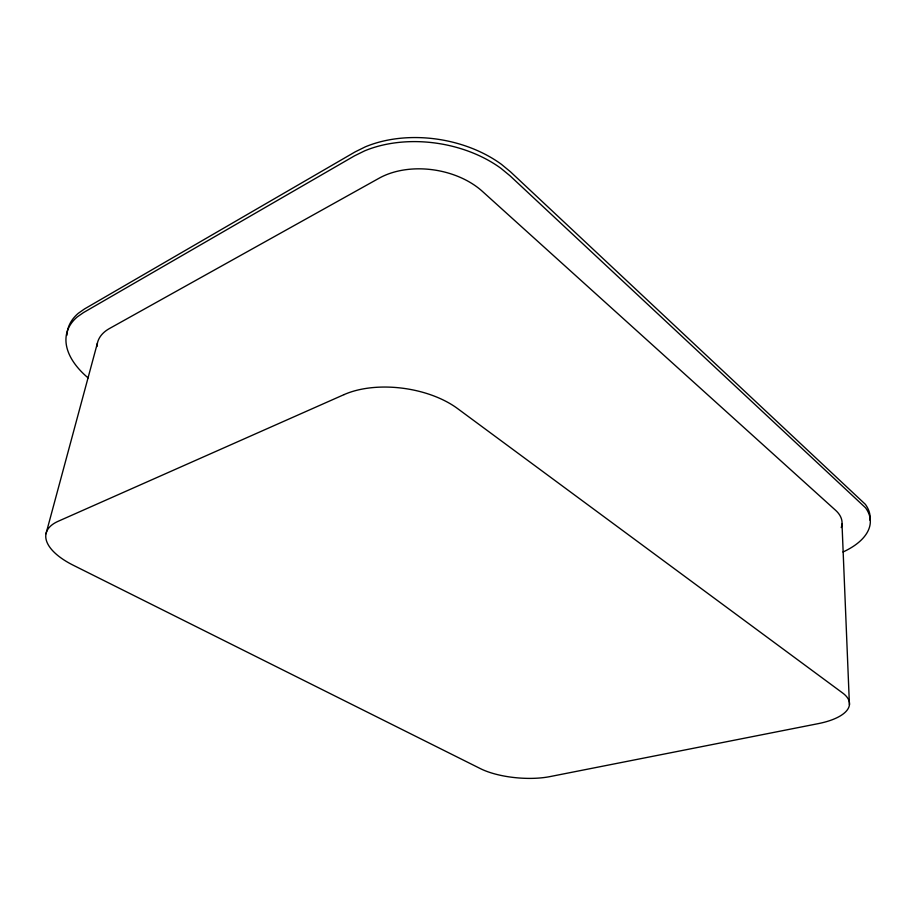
<?xml version="1.0" encoding="UTF-8"?>
<svg xmlns="http://www.w3.org/2000/svg" width="916" height="916" viewBox="0 0 916 916"><rect width="100%" height="100%" fill="white"/><g stroke="black" fill="none" stroke-linecap="round" stroke-linejoin="round"><path stroke-width="1.37" d="M46.006 533.73L97.405 343.156M842.01 524.021L849.43 704.77M841.243 527.57A55.281 27.091 -1.1 0 0 835.541 510.246L482.4 191.375A71.448 47.987 9.3 0 0 379.201 178.162L109.519 328.5A62.437 33.766 14.9 0 0 96.982 346.5M88.119 377.907A93.81 50.769 14.9 0 1 77.322 316.879L83.493 312.585L354.469 155.869L364.705 150.831A107.378 72.204 9.3 0 1 500.995 168.372L510.109 175.872L865.505 507.75A83.047 40.728 -1.2 0 1 843.006 552.005M66.96 335.199A93.672 50.884 14.9 0 1 78.341 313.272L84.501 308.955L355.179 151.861L365.392 146.812A107.183 72.33 9.3 0 1 501.43 164.33L510.521 171.842L865.322 504.292A82.932 40.831 -1.2 0 1 870.017 520.288M344.084 394.601L58.189 521.273A67.406 29.003 12.5 0 0 73.326 565.275L480.522 768.684A50.689 17.896 4.9 0 0 550.001 776.596L818.114 723.663A59.197 22.877 0.6 0 0 842.617 692.977L457.473 408.502A78.215 42.411 8.2 0 0 344.084 394.601"/></g></svg>
